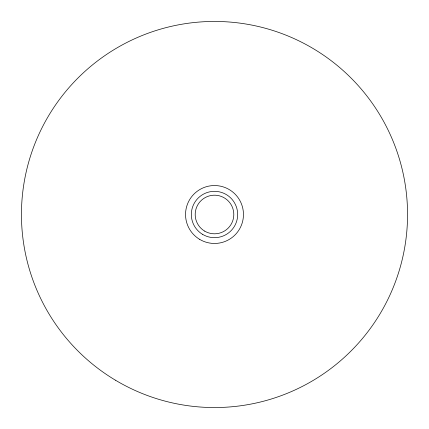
<?xml version="1.0" encoding="UTF-8"?>
<svg xmlns="http://www.w3.org/2000/svg" width="429" height="429" viewBox="0 0 429 429"><rect width="100%" height="100%" fill="white"/><g stroke="black" fill="none" stroke-linecap="round" stroke-linejoin="round"><path stroke-width="0.64" d="M115.439 380.196A193.05 193.05 0 0 0 407.529 217.444A193.05 193.05 0 0 0 120.533 45.86A193.05 193.05 0 0 0 115.439 380.196M199.705 239.393A28.957 28.957 0 0 0 243.458 214.865A28.957 28.957 0 0 0 200.338 189.243A28.957 28.957 0 0 0 199.705 239.393M204.638 231.097A19.305 19.305 0 0 0 233.805 214.741A19.305 19.305 0 0 0 205.057 197.662A19.305 19.305 0 0 0 204.638 231.097M202.665 234.416A23.166 23.166 0 0 0 237.666 214.79A23.166 23.166 0 0 0 203.169 194.294A23.166 23.166 0 0 0 202.665 234.416"/></g></svg>
